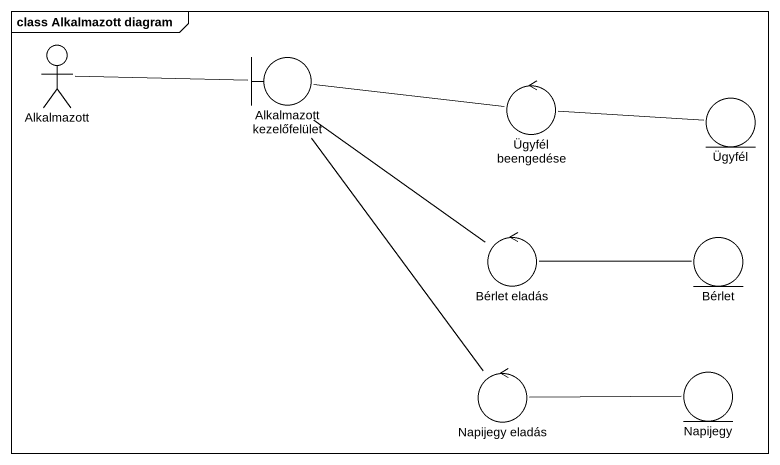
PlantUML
@startuml
mainframe class Alkalmazott diagram
actor Alkalmazott
boundary "Alkalmazott kezelőfelület" as Alkalmazott_kezelőfelület
control "Ügyfél beengedése" as Ügyfél_beengedése
entity Ügyfél
control "Bérlet eladás" as Bérlet_eladás
entity Bérlet
control "Napijegy eladás" as Napijegy_eladás
entity Napijegy
Alkalmazott -right- Alkalmazott_kezelőfelület
Alkalmazott_kezelőfelület -right- Ügyfél_beengedése
Alkalmazott_kezelőfelület -- Bérlet_eladás
Alkalmazott_kezelőfelület -- Napijegy_eladás
Ügyfél_beengedése -right- Ügyfél
Bérlet_eladás -right- Bérlet
Napijegy_eladás -right- Napijegy
@enduml
